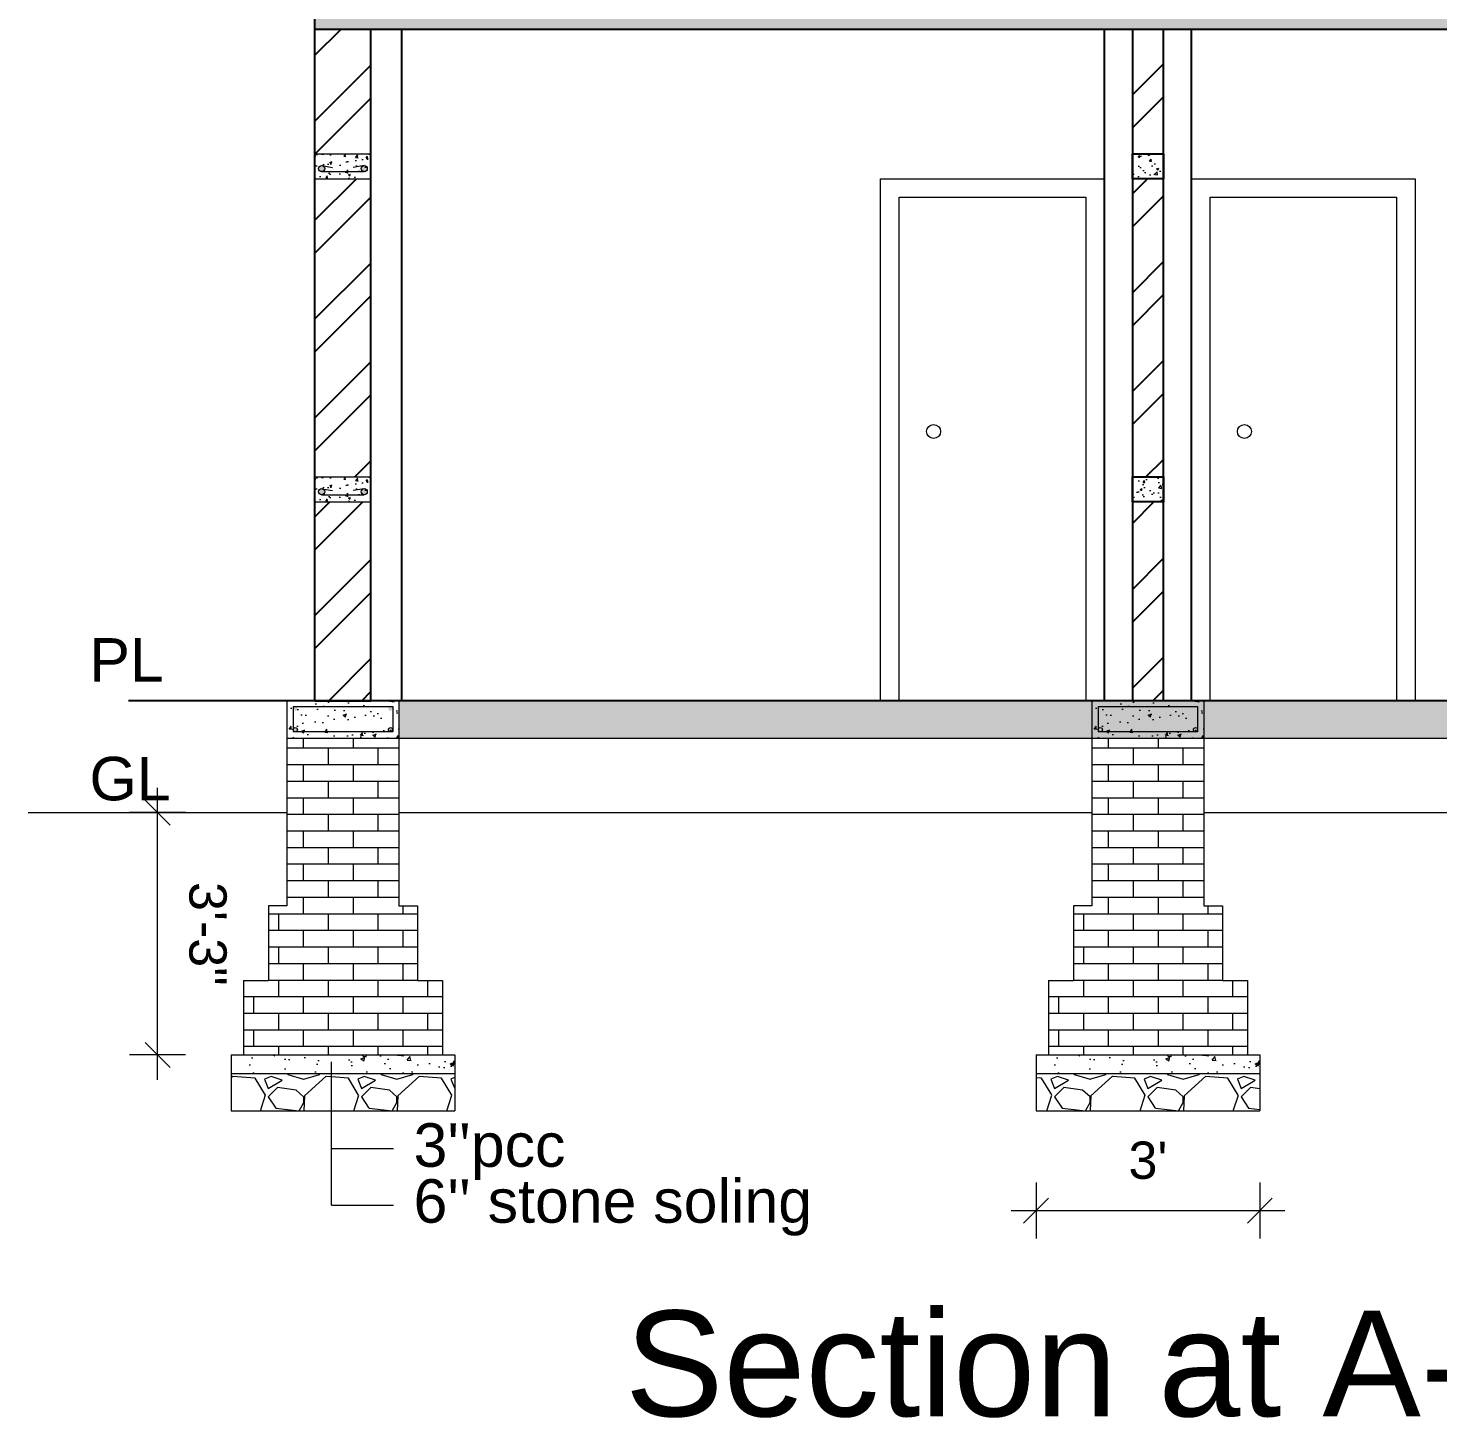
# Model space of a CAD drawing. Header units: inches. Extents: x 45643 to 78083, y -17830 to -3084.
# Drawn here: x 59070 to 59296.8, y -15058.5 to -14834.9 of the extents above; entities that cross this region are included whole.
import ezdxf

# ---------------------------------------------------------------- set-up
doc = ezdxf.new("R2010")
doc.units = ezdxf.units.IN
doc.header["$MEASUREMENT"] = 0
for name, color, linetype, lineweight in [('A_Title Text', 105, 'Continuous', 60), ('door', 3, 'Continuous', 13), ('steps', 253, 'Continuous', 20), ('WALL - A', 1, 'Continuous', 40)]:
    doc.layers.add(name, color=color, linetype=linetype, lineweight=lineweight)
doc.styles.add('Arial', font='arial.ttf')
doc.styles.get("Standard").update_dxf_attribs({"font": 'times.ttf'})
doc.dimstyles.new('Sudeep', dxfattribs={"dimtxt": 6, "dimasz": 4, "dimexe": 4.5, "dimexo": 4.5, "dimgap": 5, "dimtad": 1, "dimdec": 0, "dimlunit": 4, "dimtxsty": 'Arial', "dimblk": 'OBLIQUE', "dimcen": 250, "dimdle": 4, "dimclrd": 86, "dimclre": 5, "dimclrt": 1, "dimadec": 0, "dimazin": 0, "dimtfac": 1, "dimtdec": 0, "dimtix": 1, "dimtmove": 1, "dimatfit": 3, "dimldrblk": 'OBLIQUE', "dimfxl": 4.5, "dimfxlon": 1, "dimfrac": 2, "dimlwd": 15, "dimlwe": 13, "dimarcsym": 0})
pattern_1 = [(45, (3697.702, -312.459), (-7.9549513, 7.9549513), []), (45, (3703.005, -312.459), (-7.9549513, 7.9549513), [])]
pattern_2 = [(228.0127875, (-301924.986, 15778.7435), (-120, -135), [2.01804, -199.7863207]), (184.96974073, (-301926.336, 15777.24346), (180, 15), [3.46302, -342.8388714]), (132.51044708, (-301929.786, 15776.9435), (150, -165), [2.44182, -241.74048894]), (267.273689, (-301935.636, 15773.19346), (15, 300), [3.15357, -312.2033706]), (292.83365418, (-301935.786, 15770.04346), (-75, 180), [3.092325, -306.1405969]), (357.273689, (-301934.586, 15767.19346), (-300, 15), [3.15357, -312.2033706]), (37.69424047, (-301931.436, 15767.04346), (-195, -150), [4.170435, -412.87272823]), (72.25532837, (-301928.136, 15769.59346), (105, 330), [3.93732, -389.79482245]), (121.42956562, (-301926.936, 15773.34346), (-120, 195), [3.16425, -313.26109665]), (175.2363583, (-301928.586, 15776.0435), (165, -15), [3.61248, -177.0114387]), (222.3974378, (-301932.186, 15776.34346), (-180, -165), [4.67172, -462.5006251]), (138.81407483, (-301920.786, 15773.0435), (-105, 90), [1.594515, -157.8576722]), (171.4692344, (-301921.986, 15774.09346), (195, -30), [3.033555, -300.32267124]), (225, (-301924.986, 15774.543), (-2e-15, -15), [2.121315, -19.09188844]), (203.1985905, (-301926.036, 15776.3435), (75, 30), [1.14237, -113.0942266]), (291.8014095, (-301927.086, 15775.8935), (-15, 45), [1.615545, -79.1619271]), (30.9637565, (-301926.486, 15774.3935), (45, 30), [2.623935, -84.8403434]), (161.5650512, (-301924.236, 15775.7435), (30, -15), [1.897365, -45.5367999]), (16.38954033, (-301935.786, 15775.8935), (150, 45), [2.658, -263.1426772]), (70.34617594, (-301933.236, 15776.6435), (-60, -165), [2.229915, -220.7611162]), (293.1985905, (-301924.236, 15778.7435), (-30, 75), [2.284725, -111.9518716]), (343.61045967, (-301923.336, 15776.6435), (-150, 45), [2.658, -263.1426772]), (339.4439548, (-301935.786, 15766.5935), (-75, 30), [2.5632, -125.5968562]), (294.77514057, (-301933.386, 15765.6935), (-75, 165), [2.14767, -212.61964595]), (66.8014095, (-301924.086, 15763.7435), (30, 75), [2.284725, -111.9518716]), (17.35402464, (-301923.186, 15765.8435), (-195, -60), [2.514465, -248.9313542]), (69.4439548, (-301931.436, 15763.7435), (-30, -75), [1.2816, -126.8784562]), (101.3099325, (-301924.986, 15763.7435), (-15, 60), [0.76485, -75.7204427]), (165.9637565, (-301925.136, 15764.4935), (45, -15), [3.092325, -58.7542594]), (186.00900596, (-301928.136, 15765.2435), (150, 15), [2.86575, -283.7088476]), (303.6900675, (-301926.486, 15773.0435), (-15, 30), [2.16333, -51.91993913]), (353.15722659, (-301925.286, 15771.24346), (255, -30), [3.77691, -373.91343936]), (60.9453959, (-301921.536, 15770.7935), (-60, -105), [1.54434, -152.8901121]), (90, (-301920.786, 15772.143), (-15, 15), [0.9, -14.1]), (120.25643716, (-301928.436, 15765.6935), (60, -105), [2.08386, -206.30279984]), (48.0127875, (-301929.486, 15767.4935), (120, 135), [4.03608, -197.7682807]), (0, (-301926.786, 15770.493), (15, 15), [3.9, -11.1]), (325.30484647, (-301922.886, 15770.4935), (150, -105), [2.37171, -234.7991145]), (254.0546041, (-301920.936, 15769.1435), (-15, -60), [2.18403, -107.01761834]), (207.64597536, (-301921.536, 15767.04346), (-285, -150), [3.555975, -352.04211273]), (175.42607874, (-301924.686, 15765.39346), (-195, 15), [3.761985, -372.4361011])]
pattern_3 = [(50, (-5207.619, 101569.098), (5.73808146, -0.50201708), [0.6, -6.6]), (355, (-5207.619, 101569.098), (-1.11001067, 6.01753707), [0.48, -5.28]), (100.4514, (-5207.1407, 101569.0564), (4.62807505, 5.51551634), [0.50992152, -5.6091369]), (46.1842, (-5207.619, 101570.698), (8.5379284, -1.3241521), [0.9, -9.9]), (96.6356, (-5206.907, 101570.588), (7.47730164, 7.79294297), [0.7648823, -8.413704]), (351.1842, (-5207.619, 101570.698), (7.47729556, 7.7929488), [0.72, -7.92]), (21, (-5206.819, 101570.298), (4.77525642, -3.22095113), [0.6, -6.6]), (326, (-5206.819, 101570.298), (1.94652266, 5.80120036), [0.48, -5.28]), (71.4514, (-5206.421, 101570.03), (6.72178103, 2.58024397), [0.50992152, -5.6091369]), (37.5, (-5207.6189, 101569.0982), (0.097278843, 2.66315083), [0, -5.216, 0, -5.36, 0, -5.3]), (7.5, (-5207.619, 101569.0982), (2.1045563, 3.155293695), [0, -3.056, 0, -5.096, 0, -2.02]), (327.5, (-5209.4029, 101569.0982), (4.27057949, -0.180438974), [0, -2, 0, -6.24, 0, -8.28]), (317.5, (-5210.203, 101569.0982), (4.66548935, 0.80083986), [0, -2.6, 0, -4.144, 0, -5.88])]
pattern_4 = [(50, (-5078.119, 101569.098), (5.73808146, -0.50201708), [0.6, -6.6]), (355, (-5078.119, 101569.098), (-1.11001067, 6.01753707), [0.48, -5.28]), (100.4514, (-5077.6407, 101569.0564), (4.62807505, 5.51551634), [0.50992152, -5.6091369]), (46.1842, (-5078.119, 101570.698), (8.5379284, -1.3241521), [0.9, -9.9]), (96.6356, (-5077.407, 101570.588), (7.47730164, 7.79294297), [0.7648823, -8.413704]), (351.1842, (-5078.119, 101570.698), (7.47729556, 7.7929488), [0.72, -7.92]), (21, (-5077.319, 101570.298), (4.77525642, -3.22095113), [0.6, -6.6]), (326, (-5077.319, 101570.298), (1.94652266, 5.80120036), [0.48, -5.28]), (71.4514, (-5076.921, 101570.03), (6.72178103, 2.58024397), [0.50992152, -5.6091369]), (37.5, (-5078.1189, 101569.0982), (0.097278843, 2.66315083), [0, -5.216, 0, -5.36, 0, -5.3]), (7.5, (-5078.119, 101569.0982), (2.1045563, 3.155293695), [0, -3.056, 0, -5.096, 0, -2.02]), (327.5, (-5079.9029, 101569.0982), (4.27057949, -0.180438974), [0, -2, 0, -6.24, 0, -8.28]), (317.5, (-5080.703, 101569.0982), (4.66548935, 0.80083986), [0, -2.6, 0, -4.144, 0, -5.88])]
pattern_5 = [(50, (3697.7015, -312.4593), (3.58630091, -0.31376067), [0.375, -4.125]), (355, (3697.7015, -312.4593), (-0.69375667, 3.76096067), [0.3, -3.3]), (100.4514445, (3698.0004, -312.4854), (2.89254423, 3.44719995), [0.31870096, -3.50571056]), (46.1842, (3697.7015, -311.4593), (5.33620665, -0.8275964), [0.5625, -6.1875]), (96.635635, (3698.146, -311.528), (4.67330973, 4.870593), [0.4780517, -5.2585688]), (351.184164, (3697.7015, -311.459), (4.6733097, 4.870593), [0.45, -4.95]), (21, (3698.2015, -311.7093), (2.98453526, -2.01309445), [0.375, -4.125]), (326, (3698.2015, -311.7093), (1.21657666, 3.62575023), [0.3, -3.3]), (71.451445, (3698.4502, -311.877), (4.20111188, 1.61265576), [0.31870095, -3.50571056]), (37.5, (3697.7015, -312.4593), (0.060799277, 1.66446927), [0, -3.26, 0, -3.35, 0, -3.3125]), (7.5, (3697.7015, -312.4593), (1.315347687, 1.97205856), [0, -1.91, 0, -3.185, 0, -1.2625]), (327.5, (3696.5865, -312.4593), (2.66911218, -0.11277436), [0, -1.25, 0, -3.9, 0, -5.175]), (317.5, (3696.0865, -312.4593), (2.91593085, 0.50052491), [0, -1.625, 0, -2.59, 0, -3.675])]

# ---------------------------------------------------------------- blocks, each defined once
blk = doc.blocks.new('_Oblique')
at = {"color": 0, "linetype": 'ByBlock', "lineweight": -2}
blk.add_line((-0.5, -0.5), (0.5, 0.5), dxfattribs=at)
blk = doc.blocks.new('*D1734')
at = {"layer": 'A_Title Text', "color": 86, "lineweight": 15, "transparency": 16777216}
blk.add_line((59090.81, -15004.12), (59090.81, -14957.13), dxfattribs=at)
at = {"layer": 'A_Title Text', "color": 5, "lineweight": 13, "transparency": 16777216}
for p, q in [((59095.31, -14961.13), (59086.31, -14961.13)), ((59095.31, -15000.12), (59086.31, -15000.12))]:
    blk.add_line(p, q, dxfattribs=at)
at = {"layer": 'Defpoints', "color": 0, "transparency": 16777216}
for p in [(59090.81, -14961.13), (59102.63, -14961.13), (59102.63, -15000.12)]:
    blk.add_point(p, dxfattribs=at)
at = {"layer": 'A_Title Text', "color": 86, "lineweight": 15, "transparency": 16777216, "xscale": 4, "yscale": 4, "zscale": 4}
for p, rotation in [((59090.81, -14961.13), 90.00136327111544), ((59090.81, -15000.12), 270.0013632711154)]:
    blk.add_blockref('_Oblique', p, dxfattribs=dict(at, rotation=rotation))
at = {"layer": 'A_Title Text', "color": 1, "transparency": 16777216, "insert": (59098.88, -14980.63), "char_height": 6, "attachment_point": 5, "rotation": 270.0014, "style": 'Arial'}
blk.add_mtext('3\'-3"', dxfattribs=at)
blk = doc.blocks.new('*D1735')
at = {"layer": 'A_Title Text', "color": 5, "lineweight": 13, "transparency": 16777216}
for p, q in [((59232.13, -15020.66), (59232.13, -15029.66)), ((59268.13, -15020.66), (59268.13, -15029.66))]:
    blk.add_line(p, q, dxfattribs=at)
at = {"layer": 'A_Title Text', "color": 86, "lineweight": 15, "transparency": 16777216}
blk.add_line((59228.13, -15025.16), (59272.13, -15025.16), dxfattribs=at)
at = {"layer": 'Defpoints', "color": 0, "transparency": 16777216}
for p in [(59232.13, -15006.12), (59268.13, -15006.12), (59268.13, -15025.16)]:
    blk.add_point(p, dxfattribs=at)
at = {"layer": 'A_Title Text', "color": 86, "lineweight": 15, "transparency": 16777216, "xscale": 4, "yscale": 4, "zscale": 4, "rotation": 180}
blk.add_blockref('_Oblique', (59232.13, -15025.16), dxfattribs=at)
at = {"layer": 'A_Title Text', "color": 86, "lineweight": 15, "transparency": 16777216, "xscale": 4, "yscale": 4, "zscale": 4}
blk.add_blockref('_Oblique', (59268.13, -15025.16), dxfattribs=at)
at = {"layer": 'A_Title Text', "color": 1, "transparency": 16777216, "insert": (59250.13, -15017.09), "char_height": 6, "attachment_point": 5, "style": 'Arial'}
blk.add_mtext("3'", dxfattribs=at)

msp = doc.modelspace()

# ---------------------------------------------------------------- hatches: boundary and pattern name
at = {"linetype": 'ByBlock', "lineweight": 5}
h = msp.add_hatch(dxfattribs=at)
h.set_pattern_fill('AR-CONC', scale=0.5, style=0)
h.set_pattern_definition([(50, (12877.2028, 53948.6272), (3.58630091, -0.31376067), [0.375, -4.125]), (355, (12877.2028, 53948.6272), (-0.69375667, 3.76096067), [0.3, -3.3]), (100.4514, (12877.5017, 53948.601), (2.89254691, 3.44719771), [0.31870095, -3.50571056]), (46.1842, (12877.203, 53949.627), (5.33620524, -0.82759507), [0.5625, -6.1875]), (96.6356, (12877.6475, 53949.558), (4.67331353, 4.87058935), [0.47805144, -5.258565]), (351.1842, (12877.203, 53949.627), (4.67330973, 4.870593), [0.45, -4.95]), (21, (12877.7028, 53949.3772), (2.98453526, -2.01309445), [0.375, -4.125]), (326, (12877.7028, 53949.3772), (1.21657666, 3.62575023), [0.3, -3.3]), (71.4514, (12877.9515, 53949.2094), (4.20111314, 1.61265248), [0.31870095, -3.50571056]), (37.5, (12877.2028, 53948.6272), (0.060799277, 1.66446927), [0, -3.26, 0, -3.35, 0, -3.3125]), (7.5, (12877.2028, 53948.6272), (1.315347687, 1.97205856), [0, -1.91, 0, -3.185, 0, -1.2625]), (327.5, (12876.0878, 53948.6272), (2.66911218, -0.112774359), [0, -1.25, 0, -3.9, 0, -5.175]), (317.5, (12875.5878, 53948.6272), (2.91593085, 0.50052491), [0, -1.625, 0, -2.59, 0, -3.675])])
h.paths.add_polyline_path([(59125.13, -14855.12), (59116.13, -14855.12), (59116.13, -14859.12), (59125.13, -14859.12)])
edge = h.paths.add_edge_path(flags=16)
edge.add_arc((59124.05, -14857.77), 0.496, 180, 268.058, ccw=False)
edge.add_arc((59124.05, -14857.77), 0.496, 0, 180, ccw=False)
edge.add_arc((59124.05, -14857.77), 0.496, -91.942, 0, ccw=False)
edge.add_line((59124.03, -14858.26), (59117.23, -14858.26))
edge.add_arc((59117.21, -14857.77), 0.496, 180, 271.942, ccw=False)
edge.add_arc((59117.21, -14857.77), 0.496, 0, 180, ccw=False)
edge.add_arc((59117.21, -14857.77), 0.496, -88.058, 0, ccw=False)
edge.add_line((59117.23, -14858.26), (59124.03, -14858.26))
h = msp.add_hatch(dxfattribs=at)
h.set_pattern_fill('AR-CONC', scale=0.5, style=0)
h.set_pattern_definition(pattern_5)
h.paths.add_polyline_path([(59247.63, -14855.12), (59247.63, -14859.12), (59252.63, -14859.12), (59252.63, -14855.12)])
h = msp.add_hatch(color=7, dxfattribs=at)
h.paths.add_polyline_path([(59124.54, -14857.49, 0.414214), (59124.05, -14857), (59123.88, -14857.03, 0.315664), (59123.55, -14857.49, 1)])
h.paths.add_polyline_path([(59117.38, -14857.03), (59117.21, -14857, 0.414214), (59116.71, -14857.49, 0.404321), (59117.19, -14857.99), (59117.23, -14857.99, 0.404321), (59117.71, -14857.49, 0.315664)])
h = msp.add_hatch(dxfattribs=at)
h.set_pattern_fill('AR-CONC', scale=0.5, style=0)
h.set_pattern_definition([(50, (12877.2028, 53896.6272), (3.58630091, -0.31376067), [0.375, -4.125]), (355, (12877.2028, 53896.6272), (-0.69375667, 3.76096067), [0.3, -3.3]), (100.4514, (12877.5017, 53896.601), (2.89254691, 3.44719771), [0.31870095, -3.50571056]), (46.1842, (12877.203, 53897.627), (5.33620524, -0.82759507), [0.5625, -6.1875]), (96.6356, (12877.6475, 53897.558), (4.67331353, 4.87058935), [0.47805144, -5.258565]), (351.1842, (12877.203, 53897.627), (4.67330973, 4.870593), [0.45, -4.95]), (21, (12877.7028, 53897.3772), (2.98453526, -2.01309445), [0.375, -4.125]), (326, (12877.7028, 53897.3772), (1.21657666, 3.62575023), [0.3, -3.3]), (71.4514, (12877.9515, 53897.2094), (4.20111314, 1.61265248), [0.31870095, -3.50571056]), (37.5, (12877.2028, 53896.6272), (0.060799277, 1.66446927), [0, -3.26, 0, -3.35, 0, -3.3125]), (7.5, (12877.2028, 53896.6272), (1.315347687, 1.97205856), [0, -1.91, 0, -3.185, 0, -1.2625]), (327.5, (12876.0878, 53896.6272), (2.66911218, -0.112774359), [0, -1.25, 0, -3.9, 0, -5.175]), (317.5, (12875.5878, 53896.6272), (2.91593085, 0.50052491), [0, -1.625, 0, -2.59, 0, -3.675])])
h.paths.add_polyline_path([(59125.13, -14907.12), (59116.13, -14907.12), (59116.13, -14911.12), (59125.13, -14911.12)])
edge = h.paths.add_edge_path(flags=16)
edge.add_arc((59124.05, -14909.77), 0.496, 180, 268.058, ccw=False)
edge.add_arc((59124.05, -14909.77), 0.496, 0, 180, ccw=False)
edge.add_arc((59124.05, -14909.77), 0.496, -91.942, 0, ccw=False)
edge.add_line((59124.03, -14910.26), (59117.23, -14910.26))
edge.add_arc((59117.21, -14909.77), 0.496, 180, 271.942, ccw=False)
edge.add_arc((59117.21, -14909.77), 0.496, 0, 180, ccw=False)
edge.add_arc((59117.21, -14909.77), 0.496, -88.058, 0, ccw=False)
edge.add_line((59117.23, -14910.26), (59124.03, -14910.26))
h = msp.add_hatch(dxfattribs=at)
h.set_pattern_fill('AR-CONC', scale=0.5, style=0)
h.set_pattern_definition(pattern_5)
h.paths.add_polyline_path([(59252.63, -14907.12), (59247.63, -14907.12), (59247.63, -14911.12), (59252.63, -14911.12)])
h = msp.add_hatch(color=7, dxfattribs=at)
h.paths.add_polyline_path([(59124.54, -14909.49, 0.414214), (59124.05, -14909), (59123.88, -14909.03, 0.315664), (59123.55, -14909.49, 1)])
h.paths.add_polyline_path([(59117.38, -14909.03), (59117.21, -14909, 0.414214), (59116.71, -14909.49, 0.404321), (59117.19, -14909.99), (59117.23, -14909.99, 0.404321), (59117.71, -14909.49, 0.315664)])
at = {"layer": 'door', "ltscale": 0.5}
h = msp.add_hatch(dxfattribs=at)
h.set_pattern_fill('AR-CONC', color=256, scale=0.8, style=0)
h.set_pattern_definition(pattern_3)
h.paths.add_polyline_path([(59129.63, -14943.12), (59111.63, -14943.12), (59111.63, -14949.12), (59129.63, -14949.12), (59129.63, -14944.07)])
h.paths.add_polyline_path([(59128.63, -14944.07), (59128.63, -14948.12), (59112.63, -14948.12), (59112.63, -14944.07), (59112.93, -14944.07, -0.049683), (59113, -14944.07)], flags=16)
h.paths.add_polyline_path([(59128.62, -14944.41, -1), (59127.95, -14944.41, -1)], flags=0)
h.paths.add_polyline_path([(59128.63, -14947.79, -1), (59127.96, -14947.79, -1)], flags=16)
h.paths.add_polyline_path([(59113.3, -14947.79, -1), (59112.63, -14947.79, -1)], flags=16)
h = msp.add_hatch(dxfattribs=at)
h.set_pattern_fill('AR-CONC', color=256, scale=0.8, style=0)
h.set_pattern_definition(pattern_4)
h.paths.add_polyline_path([(59259.13, -14943.12), (59241.13, -14943.12), (59241.13, -14949.12), (59259.13, -14949.12), (59259.13, -14944.07)])
h.paths.add_polyline_path([(59258.13, -14944.07), (59258.13, -14948.12), (59242.13, -14948.12), (59242.13, -14944.07), (59242.43, -14944.07, -0.049683), (59242.5, -14944.07)], flags=16)
h.paths.add_polyline_path([(59258.12, -14944.41, -1), (59257.45, -14944.41, -1)], flags=0)
h.paths.add_polyline_path([(59258.13, -14947.79, -1), (59257.46, -14947.79, -1)], flags=16)
h.paths.add_polyline_path([(59242.8, -14947.79, -1), (59242.13, -14947.79, -1)], flags=16)
h = msp.add_hatch(dxfattribs=at)
h.set_pattern_fill('AR-CONC', color=256, scale=0.8, style=0)
h.set_pattern_definition(pattern_3)
h.paths.add_polyline_path([(59128.63, -14944.07), (59112.63, -14944.07), (59112.63, -14948.12), (59128.63, -14948.12)])
h = msp.add_hatch(color=256, dxfattribs=at)
h.paths.add_polyline_path([(59113.3, -14944.41, 0.385424), (59113, -14944.07), (59112.93, -14944.07, 0.385424), (59112.63, -14944.41, 1)])
h.paths.add_polyline_path([(59112.63, -14947.79, 1), (59113.3, -14947.79, 1)])
h.paths.add_polyline_path([(59127.95, -14944.41, 1), (59128.62, -14944.41, 1)])
h.paths.add_polyline_path([(59127.96, -14947.79, 1), (59128.63, -14947.79, 1)])
h = msp.add_hatch(dxfattribs=at)
h.set_pattern_fill('AR-CONC', color=256, scale=0.8, style=0)
h.set_pattern_definition(pattern_4)
h.paths.add_polyline_path([(59258.13, -14944.07), (59242.13, -14944.07), (59242.13, -14948.12), (59258.13, -14948.12)])
h = msp.add_hatch(color=256, dxfattribs=at)
h.paths.add_polyline_path([(59242.8, -14944.41, 0.385424), (59242.5, -14944.07), (59242.43, -14944.07, 0.385424), (59242.13, -14944.41, 1)])
h.paths.add_polyline_path([(59242.13, -14947.79, 1), (59242.8, -14947.79, 1)])
h.paths.add_polyline_path([(59257.45, -14944.41, 1), (59258.12, -14944.41, 1)])
h.paths.add_polyline_path([(59257.46, -14947.79, 1), (59258.13, -14947.79, 1)])
at = {"layer": 'door', "ltscale": 0.5, "transparency": 33554648}
h = msp.add_hatch(dxfattribs=at)
h.set_pattern_fill('AR-BRSTD', color=256)
h.set_pattern_definition([(0, (-96281.6929, 11935.3038), (0, 2.667), []), (90, (-96281.693, 11935.304), (-4, 2.667), [2.667, -2.667])])
h.paths.add_polyline_path([(59129.63, -14949.12), (59111.63, -14949.12), (59111.63, -14976.12), (59129.63, -14976.12)])
h.paths.add_polyline_path([(59132.63, -14976.12), (59108.63, -14976.12), (59108.63, -14988.12), (59129.63, -14988.12), (59132.63, -14988.12)])
h.paths.add_polyline_path([(59136.63, -14988.12), (59129.63, -14988.12), (59108.63, -14988.12), (59104.63, -14988.12), (59104.63, -15000.12), (59136.63, -15000.12)])
h = msp.add_hatch(dxfattribs=at)
h.set_pattern_fill('AR-BRSTD', color=256)
h.set_pattern_definition([(0, (-96152.1929, 11935.3038), (0, 2.667), []), (90, (-96152.193, 11935.304), (-4, 2.667), [2.667, -2.667])])
h.paths.add_polyline_path([(59259.13, -14949.12), (59241.13, -14949.12), (59241.13, -14976.12), (59259.13, -14976.12)])
h.paths.add_polyline_path([(59262.13, -14976.12), (59238.13, -14976.12), (59238.13, -14988.12), (59259.13, -14988.12), (59262.13, -14988.12)])
h.paths.add_polyline_path([(59266.13, -14988.12), (59259.13, -14988.12), (59238.13, -14988.12), (59234.13, -14988.12), (59234.13, -15000.12), (59266.13, -15000.12)])
at = {"layer": 'door', "ltscale": 0.5}
h = msp.add_hatch(dxfattribs=at)
h.set_pattern_fill('AR-CONC', color=256, style=0)
h.set_pattern_definition([(50, (54352.8886, 53442.757), (7.17260183, -0.62752135), [0.75, -8.25]), (355, (54352.8886, 53442.757), (-1.3875133, 7.5219213), [0.6, -6.6]), (100.4514, (54353.486, 53442.7046), (5.7850938, 6.8943954), [0.6374019, -7.0114211]), (46.1842, (54352.889, 53444.757), (10.6724105, -1.6551901), [1.125, -12.375]), (96.6356, (54353.778, 53444.619), (9.346627, 9.7411787), [0.9561029, -10.51713]), (351.1842, (54352.889, 53444.757), (9.3466195, 9.741186), [0.9, -9.9]), (21, (54353.8886, 53444.257), (5.9690705, -4.0261889), [0.75, -8.25]), (326, (54353.8886, 53444.257), (2.4331533, 7.25150045), [0.6, -6.6]), (71.4514, (54354.386, 53443.9214), (8.4022263, 3.225305), [0.6374019, -7.0114211]), (37.5, (54352.8886, 53442.757), (0.12159855, 3.32893854), [0, -6.52, 0, -6.7, 0, -6.625]), (7.5, (54352.8886, 53442.757), (2.63069537, 3.94411712), [0, -3.82, 0, -6.37, 0, -2.525]), (327.5, (54350.6586, 53442.757), (5.33822436, -0.22554872), [0, -2.5, 0, -7.8, 0, -10.35]), (317.5, (54349.6586, 53442.757), (5.8318617, 1.00104982), [0, -3.25, 0, -5.18, 0, -7.35])])
h.paths.add_polyline_path([(59138.63, -15000.12), (59102.63, -15000.12), (59102.63, -15003.12), (59138.63, -15003.12)])
h = msp.add_hatch(dxfattribs=at)
h.set_pattern_fill('AR-CONC', color=256, style=0)
h.set_pattern_definition([(50, (54482.3886, 53442.757), (7.17260183, -0.62752135), [0.75, -8.25]), (355, (54482.3886, 53442.757), (-1.3875133, 7.5219213), [0.6, -6.6]), (100.4514, (54482.986, 53442.7046), (5.7850938, 6.8943954), [0.6374019, -7.0114211]), (46.1842, (54482.389, 53444.757), (10.6724105, -1.6551901), [1.125, -12.375]), (96.6356, (54483.278, 53444.619), (9.346627, 9.7411787), [0.9561029, -10.51713]), (351.1842, (54482.389, 53444.757), (9.3466195, 9.741186), [0.9, -9.9]), (21, (54483.3886, 53444.257), (5.9690705, -4.0261889), [0.75, -8.25]), (326, (54483.3886, 53444.257), (2.4331533, 7.25150045), [0.6, -6.6]), (71.4514, (54483.886, 53443.9214), (8.4022263, 3.225305), [0.6374019, -7.0114211]), (37.5, (54482.3886, 53442.757), (0.12159855, 3.32893854), [0, -6.52, 0, -6.7, 0, -6.625]), (7.5, (54482.3886, 53442.757), (2.63069537, 3.94411712), [0, -3.82, 0, -6.37, 0, -2.525]), (327.5, (54480.1586, 53442.757), (5.33822436, -0.22554872), [0, -2.5, 0, -7.8, 0, -10.35]), (317.5, (54479.1586, 53442.757), (5.8318617, 1.00104982), [0, -3.25, 0, -5.18, 0, -7.35])])
h.paths.add_polyline_path([(59268.13, -15000.12), (59232.13, -15000.12), (59232.13, -15003.12), (59268.13, -15003.12)])
at = {"layer": 'door', "ltscale": 0.5, "transparency": 33554648}
h = msp.add_hatch(dxfattribs=at)
h.set_pattern_fill('GRAVEL', color=256, scale=15)
h.set_pattern_definition(pattern_2)
h.paths.add_polyline_path([(59118.78, -15003.12), (59102.63, -15003.12), (59102.63, -15009.12), (59118.78, -15009.12)])
h = msp.add_hatch(dxfattribs=at)
h.set_pattern_fill('GRAVEL', color=256, scale=15)
h.set_pattern_definition(pattern_2)
h.paths.add_polyline_path([(59138.63, -15009.12), (59138.63, -15003.12), (59118.78, -15003.12), (59118.78, -15009.12)])
h = msp.add_hatch(dxfattribs=at)
h.set_pattern_fill('GRAVEL', color=256, scale=15)
h.set_pattern_definition([(228.0127875, (-301948.486, 15778.7435), (-120, -135), [2.01804, -199.7863207]), (184.96974073, (-301949.836, 15777.24346), (180, 15), [3.46302, -342.8388714]), (132.51044708, (-301953.286, 15776.9435), (150, -165), [2.44182, -241.74048894]), (267.273689, (-301959.136, 15773.19346), (15, 300), [3.15357, -312.2033706]), (292.83365418, (-301959.286, 15770.04346), (-75, 180), [3.092325, -306.1405969]), (357.273689, (-301958.086, 15767.19346), (-300, 15), [3.15357, -312.2033706]), (37.69424047, (-301954.936, 15767.04346), (-195, -150), [4.170435, -412.87272823]), (72.25532837, (-301951.636, 15769.59346), (105, 330), [3.93732, -389.79482245]), (121.42956562, (-301950.436, 15773.34346), (-120, 195), [3.16425, -313.26109665]), (175.2363583, (-301952.086, 15776.0435), (165, -15), [3.61248, -177.0114387]), (222.3974378, (-301955.686, 15776.34346), (-180, -165), [4.67172, -462.5006251]), (138.81407483, (-301944.286, 15773.0435), (-105, 90), [1.594515, -157.8576722]), (171.4692344, (-301945.486, 15774.09346), (195, -30), [3.033555, -300.32267124]), (225, (-301948.486, 15774.543), (-2e-15, -15), [2.121315, -19.09188844]), (203.1985905, (-301949.536, 15776.3435), (75, 30), [1.14237, -113.0942266]), (291.8014095, (-301950.586, 15775.8935), (-15, 45), [1.615545, -79.1619271]), (30.9637565, (-301949.986, 15774.3935), (45, 30), [2.623935, -84.8403434]), (161.5650512, (-301947.736, 15775.7435), (30, -15), [1.897365, -45.5367999]), (16.38954033, (-301959.286, 15775.8935), (150, 45), [2.658, -263.1426772]), (70.34617594, (-301956.736, 15776.6435), (-60, -165), [2.229915, -220.7611162]), (293.1985905, (-301947.736, 15778.7435), (-30, 75), [2.284725, -111.9518716]), (343.61045967, (-301946.836, 15776.6435), (-150, 45), [2.658, -263.1426772]), (339.4439548, (-301959.286, 15766.5935), (-75, 30), [2.5632, -125.5968562]), (294.77514057, (-301956.886, 15765.6935), (-75, 165), [2.14767, -212.61964595]), (66.8014095, (-301947.586, 15763.7435), (30, 75), [2.284725, -111.9518716]), (17.35402464, (-301946.686, 15765.8435), (-195, -60), [2.514465, -248.9313542]), (69.4439548, (-301954.936, 15763.7435), (-30, -75), [1.2816, -126.8784562]), (101.3099325, (-301948.486, 15763.7435), (-15, 60), [0.76485, -75.7204427]), (165.9637565, (-301948.636, 15764.4935), (45, -15), [3.092325, -58.7542594]), (186.00900596, (-301951.636, 15765.2435), (150, 15), [2.86575, -283.7088476]), (303.6900675, (-301949.986, 15773.0435), (-15, 30), [2.16333, -51.91993913]), (353.15722659, (-301948.786, 15771.24346), (255, -30), [3.77691, -373.91343936]), (60.9453959, (-301945.036, 15770.7935), (-60, -105), [1.54434, -152.8901121]), (90, (-301944.286, 15772.143), (-15, 15), [0.9, -14.1]), (120.25643716, (-301951.936, 15765.6935), (60, -105), [2.08386, -206.30279984]), (48.0127875, (-301952.986, 15767.4935), (120, 135), [4.03608, -197.7682807]), (0, (-301950.286, 15770.493), (15, 15), [3.9, -11.1]), (325.30484647, (-301946.386, 15770.4935), (150, -105), [2.37171, -234.7991145]), (254.0546041, (-301944.436, 15769.1435), (-15, -60), [2.18403, -107.01761834]), (207.64597536, (-301945.036, 15767.04346), (-285, -150), [3.555975, -352.04211273]), (175.42607874, (-301948.186, 15765.39346), (-195, 15), [3.761985, -372.4361011])])
h.paths.add_polyline_path([(59268.13, -15003.12), (59232.13, -15003.12), (59232.13, -15009.12), (59268.13, -15009.12)])
at = {"layer": 'steps', "ltscale": 0.3}
h = msp.add_hatch(dxfattribs=at)
h.set_pattern_fill('AR-CONC', scale=0.8, style=0)
h.set_pattern_definition([(50, (3697.7015, -312.4593), (5.73808146, -0.50201708), [0.6, -6.6]), (355, (3697.7015, -312.459), (-1.11001067, 6.01753707), [0.48, -5.28]), (100.451444, (3698.1797, -312.501), (4.6280708, 5.51551993), [0.50992154, -5.6091369]), (46.1842, (3697.7015, -310.859), (8.53793065, -1.32415425), [0.9, -9.9]), (96.635635, (3698.413, -310.97), (7.4772956, 7.7929488), [0.7648827, -8.4137101]), (351.184164, (3697.7015, -310.859), (7.4772956, 7.7929488), [0.72, -7.92]), (21, (3698.5015, -311.2593), (4.7752564, -3.22095113), [0.6, -6.6]), (326, (3698.5015, -311.259), (1.94652266, 5.80120036), [0.48, -5.28]), (71.451445, (3698.8995, -311.5277), (6.721779, 2.5802492), [0.5099215, -5.6091369]), (37.5, (3697.7015, -312.4593), (0.09727884, 2.66315083), [0, -5.216, 0, -5.36, 0, -5.3]), (7.5, (3697.7015, -312.4593), (2.1045563, 3.1552937), [0, -3.056, 0, -5.096, 0, -2.02]), (327.5, (3695.9175, -312.4593), (4.27057949, -0.18043897), [0, -2, 0, -6.24, 0, -8.28]), (317.5, (3695.1175, -312.4593), (4.66548935, 0.80083986), [0, -2.6, 0, -4.144, 0, -5.88])])
h.paths.add_polyline_path([(59250.15, -14831.12), (59116.13, -14831.12), (59116.13, -14835.12), (59393.65, -14835.12), (59393.65, -14831.12)])
h = msp.add_hatch(dxfattribs=at)
h.set_pattern_fill('AR-CONC', scale=0.8, style=0)
h.set_pattern_definition([(50, (59255.628, -14946.124), (5.73808, -0.50202), [0.6, -6.6]), (355, (59255.628, -14946.124), (-1.11, 6.01754), [0.48, -5.28]), (100.4514, (59256.106, -14946.1656), (4.62807, 5.51552), [0.50992, -5.60914]), (46.184, (59255.628, -14944.524), (8.53793, -1.32415), [0.9, -9.9]), (96.636, (59256.3395, -14944.634), (7.4773, 7.79295), [0.7649, -8.4137]), (351.184, (59255.628, -14944.524), (7.4773, 7.79295), [0.72, -7.92]), (21, (59256.428, -14944.924), (4.77526, -3.22095), [0.6, -6.6]), (326, (59256.428, -14944.924), (1.94652, 5.8012), [0.48, -5.28]), (71.4514, (59256.826, -14945.192), (6.72178, 2.58025), [0.50992, -5.60914]), (37.5, (59255.628, -14946.1238), (0.09728, 2.66315), [0, -5.216, 0, -5.36, 0, -5.3]), (7.5, (59255.628, -14946.1238), (2.104556, 3.155294), [0, -3.056, 0, -5.096, 0, -2.02]), (327.5, (59253.844, -14946.1238), (4.27058, -0.18044), [0, -2, 0, -6.24, 0, -8.28]), (317.5, (59253.044, -14946.1238), (4.66549, 0.80084), [0, -2.6, 0, -4.144, 0, -5.88])])
h.paths.add_polyline_path([(59380.15, -14943.12), (59129.63, -14943.12), (59129.63, -14949.12), (59380.15, -14949.12)])
at = {"layer": 'WALL - A', "lineweight": 25}
h = msp.add_hatch(dxfattribs=at)
h.set_pattern_fill('ANSI32', color=256, scale=30, style=0)
h.set_pattern_definition(pattern_1)
h.paths.add_polyline_path([(59125.13, -14859.12), (59116.13, -14859.12), (59116.13, -14907.12), (59125.13, -14907.12)])
h.paths.add_polyline_path([(59116.13, -14855.12), (59125.13, -14855.12), (59125.13, -14835.12), (59116.13, -14835.12)])
h.paths.add_polyline_path([(59125.13, -14802.1), (59116.13, -14801.12), (59116.13, -14831.12), (59125.13, -14831.12)])
h.paths.add_polyline_path([(59125.13, -14911.12), (59116.13, -14911.12), (59116.13, -14943.12), (59125.13, -14943.12)])
h = msp.add_hatch(dxfattribs=at)
h.set_pattern_fill('ANSI32', color=256, scale=30, style=0)
h.set_pattern_definition(pattern_1)
h.paths.add_polyline_path([(59252.63, -14911.12), (59247.63, -14911.12), (59247.63, -14943.12), (59252.63, -14943.12)])
h.paths.add_polyline_path([(59252.63, -14859.12), (59247.63, -14859.12), (59247.63, -14907.12), (59252.63, -14907.12)])
h.paths.add_polyline_path([(59247.63, -14855.12), (59252.63, -14855.12), (59252.63, -14835.12), (59247.63, -14835.12)])
h.paths.add_polyline_path([(59247.63, -14831.12), (59252.63, -14831.12), (59252.63, -14815.88), (59247.63, -14815.34)])

# ---------------------------------------------------------------- linework, layer by layer
for p, q in [((59116.13, -14943.12), (59116.13, -14831.12)), ((59393.65, -14835.12), (59116.13, -14835.12)), ((59125.13, -14943.12), (59125.13, -14835.12)), ((59130.13, -14943.12), (59130.13, -14835.12)), ((59243.13, -14943.12), (59243.13, -14835.12)), ((59247.63, -14835.12), (59247.63, -14943.12)), ((59252.63, -14943.12), (59252.63, -14835.12)), ((59257.13, -14943.12), (59257.13, -14835.12)), ((59116.13, -14943.12), (59086.13, -14943.12)), ((59398.15, -14943.12), (59116.13, -14943.12)), ((59116.13, -14943.12), (59125.13, -14943.12)), ((59252.63, -14943.12), (59247.63, -14943.12))]:
    msp.add_line(p, q)
at = {"color": 7, "linetype": 'ByBlock', "lineweight": 5}
for p, q in [((59116.13, -14855.12), (59125.13, -14855.12)), ((59117.21, -14857), (59118.96, -14857.31)), ((59124.05, -14857), (59122.3, -14857.31)), ((59116.13, -14859.12), (59125.13, -14859.12)), ((59116.13, -14859.12), (59125.13, -14859.12)), ((59117.19, -14857.99), (59124.05, -14857.99)), ((59116.13, -14907.12), (59125.13, -14907.12)), ((59117.21, -14909), (59118.96, -14909.31)), ((59124.05, -14909), (59122.3, -14909.31)), ((59116.13, -14911.12), (59125.13, -14911.12)), ((59116.13, -14911.12), (59125.13, -14911.12)), ((59117.19, -14909.99), (59124.05, -14909.99)), ((59118.78, -15024.28), (59118.78, -15001.22)), ((59118.78, -15015.19), (59128.78, -15015.19)), ((59118.78, -15024.28), (59128.78, -15024.28))]:
    msp.add_line(p, q, dxfattribs=at)
at = {"color": 7, "linetype": 'ByBlock', "lineweight": 5, "ltscale": 10}
for p, q in [((59070, -14961.13), (59111.63, -14961.13)), ((59129.63, -14961.13), (59241.13, -14961.12)), ((59259.13, -14961.12), (59380.15, -14961.12))]:
    msp.add_line(p, q, dxfattribs=at)
for points in [[(59247.63, -14855.12), (59252.63, -14855.12), (59252.63, -14859.12), (59247.63, -14859.12)], [(59247.63, -14907.12), (59252.63, -14907.12), (59252.63, -14911.12), (59247.63, -14911.12)]]:
    msp.add_lwpolyline(points, close=True)
at = {"color": 7, "linetype": 'ByBlock', "lineweight": 5}
for centre in [(59117.21, -14857.49), (59124.05, -14857.49), (59117.21, -14909.49), (59124.05, -14909.49)]:
    msp.add_circle(centre, 0.496, dxfattribs=at)
at = {"layer": 'door', "ltscale": 0.5}
for p, q in [((59111.63, -14943.12), (59111.63, -14976.12)), ((59129.63, -14943.12), (59129.63, -14976.12)), ((59241.13, -14943.12), (59241.13, -14976.12)), ((59259.13, -14943.12), (59259.13, -14976.12)), ((59112.63, -14944.07), (59112.63, -14948.12)), ((59112.63, -14944.07), (59128.63, -14944.07)), ((59128.63, -14944.07), (59128.63, -14948.12)), ((59242.13, -14944.07), (59242.13, -14948.12)), ((59242.13, -14944.07), (59258.13, -14944.07)), ((59258.13, -14944.07), (59258.13, -14948.12)), ((59128.63, -14948.12), (59112.63, -14948.12)), ((59258.13, -14948.12), (59242.13, -14948.12)), ((59111.63, -14949.12), (59129.63, -14949.12)), ((59116.13, -14949.12), (59380.15, -14949.12)), ((59241.13, -14949.12), (59259.13, -14949.12)), ((59108.63, -14976.12), (59108.63, -14988.12)), ((59111.63, -14976.12), (59108.63, -14976.12)), ((59129.63, -14976.12), (59132.63, -14976.12)), ((59132.63, -14976.12), (59132.63, -14988.12)), ((59238.13, -14976.12), (59238.13, -14988.12)), ((59241.13, -14976.12), (59238.13, -14976.12)), ((59259.13, -14976.12), (59262.13, -14976.12)), ((59262.13, -14976.12), (59262.13, -14988.12)), ((59104.63, -14988.12), (59108.63, -14988.12)), ((59104.63, -14988.12), (59104.63, -15000.12)), ((59132.63, -14988.12), (59136.63, -14988.12)), ((59136.63, -14988.12), (59136.63, -15000.12)), ((59234.13, -14988.12), (59238.13, -14988.12)), ((59234.13, -14988.12), (59234.13, -15000.12)), ((59262.13, -14988.12), (59266.13, -14988.12)), ((59266.13, -14988.12), (59266.13, -15000.12)), ((59102.63, -15000.12), (59138.63, -15000.12)), ((59102.63, -15000.12), (59102.63, -15009.12)), ((59138.63, -15000.12), (59138.63, -15009.12)), ((59232.13, -15000.12), (59268.13, -15000.12)), ((59232.13, -15000.12), (59232.13, -15009.12)), ((59268.13, -15000.12), (59268.13, -15009.12)), ((59102.63, -15003.12), (59138.63, -15003.12)), ((59232.13, -15003.12), (59268.13, -15003.12)), ((59102.63, -15009.12), (59138.63, -15009.12)), ((59232.13, -15009.12), (59268.13, -15009.12))]:
    msp.add_line(p, q, dxfattribs=at)
for centre, radius in [((59215.65, -14899.81), 1.12), ((59265.65, -14899.81), 1.12), ((59112.96, -14947.79), 0.335), ((59128.29, -14947.79), 0.335), ((59242.46, -14947.79), 0.335), ((59257.79, -14947.79), 0.335)]:
    msp.add_circle(centre, radius, dxfattribs=at)
at = {"layer": 'steps', "color": 7, "ltscale": 0.3}
for p, q in [((59207.13, -14943.12), (59207.13, -14859.12)), ((59207.13, -14859.12), (59243.13, -14859.12)), ((59243.13, -14859.12), (59243.13, -14943.12)), ((59257.13, -14943.12), (59257.13, -14859.12)), ((59257.13, -14859.12), (59293.13, -14859.12)), ((59293.13, -14859.12), (59293.13, -14943.12)), ((59210.13, -14943.12), (59210.13, -14862.12)), ((59210.13, -14862.12), (59240.13, -14862.12)), ((59240.13, -14862.12), (59240.13, -14943.12)), ((59260.13, -14943.12), (59260.13, -14862.12)), ((59260.13, -14862.12), (59290.13, -14862.12)), ((59290.13, -14862.12), (59290.13, -14943.12))]:
    msp.add_line(p, q, dxfattribs=at)

# ---------------------------------------------------------------- texts
at = {"color": 7, "linetype": 'ByBlock', "lineweight": 5}
for s, insert, char_height, width, attachment_point in [('{\\fArial CE|b0|i0|c0|p34;PL}', (59079.85, -14933.05), 7, 174.1012, 1), ('{\\fArial CE|b0|i0|c0|p34;GL}', (59079.85, -14952.15), 7, 174.1012, 1), ("{\\fArial CE|b0|i0|c238|p34;3'}'{\\fArial CE|b0|i0|c238|p34;pcc}", (59131.99, -15011.11), 7, 174.1012, 1), ("{\\fArial CE|b0|i0|c0|p34;6\\fArial CE|b0|i0|c238|p34;'}'{\\fArial CE|b0|i0|c238|p34; \\fArial CE|b0|i0|c0|p34;stone\\fArial CE|b0|i0|c238|p34; soling}", (59131.99, -15020.11), 7, 174.1012, 1), ('{\\fArial CE|b0|i0|c238|p34;\\P\\H2.8333x;Section at A-A}', (59241.89, -15044.88), 6, 232.9624, 5)]:
    msp.add_mtext(s, dxfattribs=dict(at, insert=insert, char_height=char_height, width=width, attachment_point=attachment_point))

# ---------------------------------------------------------------- dimensions: what is measured, and where the dimension line sits
at = {"layer": 'A_Title Text'}
dim = msp.add_aligned_dim(p1=(59102.63, -15000.12), p2=(59102.63, -14961.13), distance=11.82, dimstyle='Sudeep', dxfattribs=at)
dim.commit()
dim.dimension.update_dxf_attribs({"geometry": '*D1734', "text_midpoint": (59098.88, -14980.63)})
dim = msp.add_linear_dim(base=(59268.13, -15025.16), p1=(59232.13, -15006.12), p2=(59268.13, -15006.12), dimstyle='Sudeep', dxfattribs=at)
dim.commit()
dim.dimension.update_dxf_attribs({"geometry": '*D1735', "text_midpoint": (59250.13, -15017.09)})

doc.saveas('drawing.dxf')
